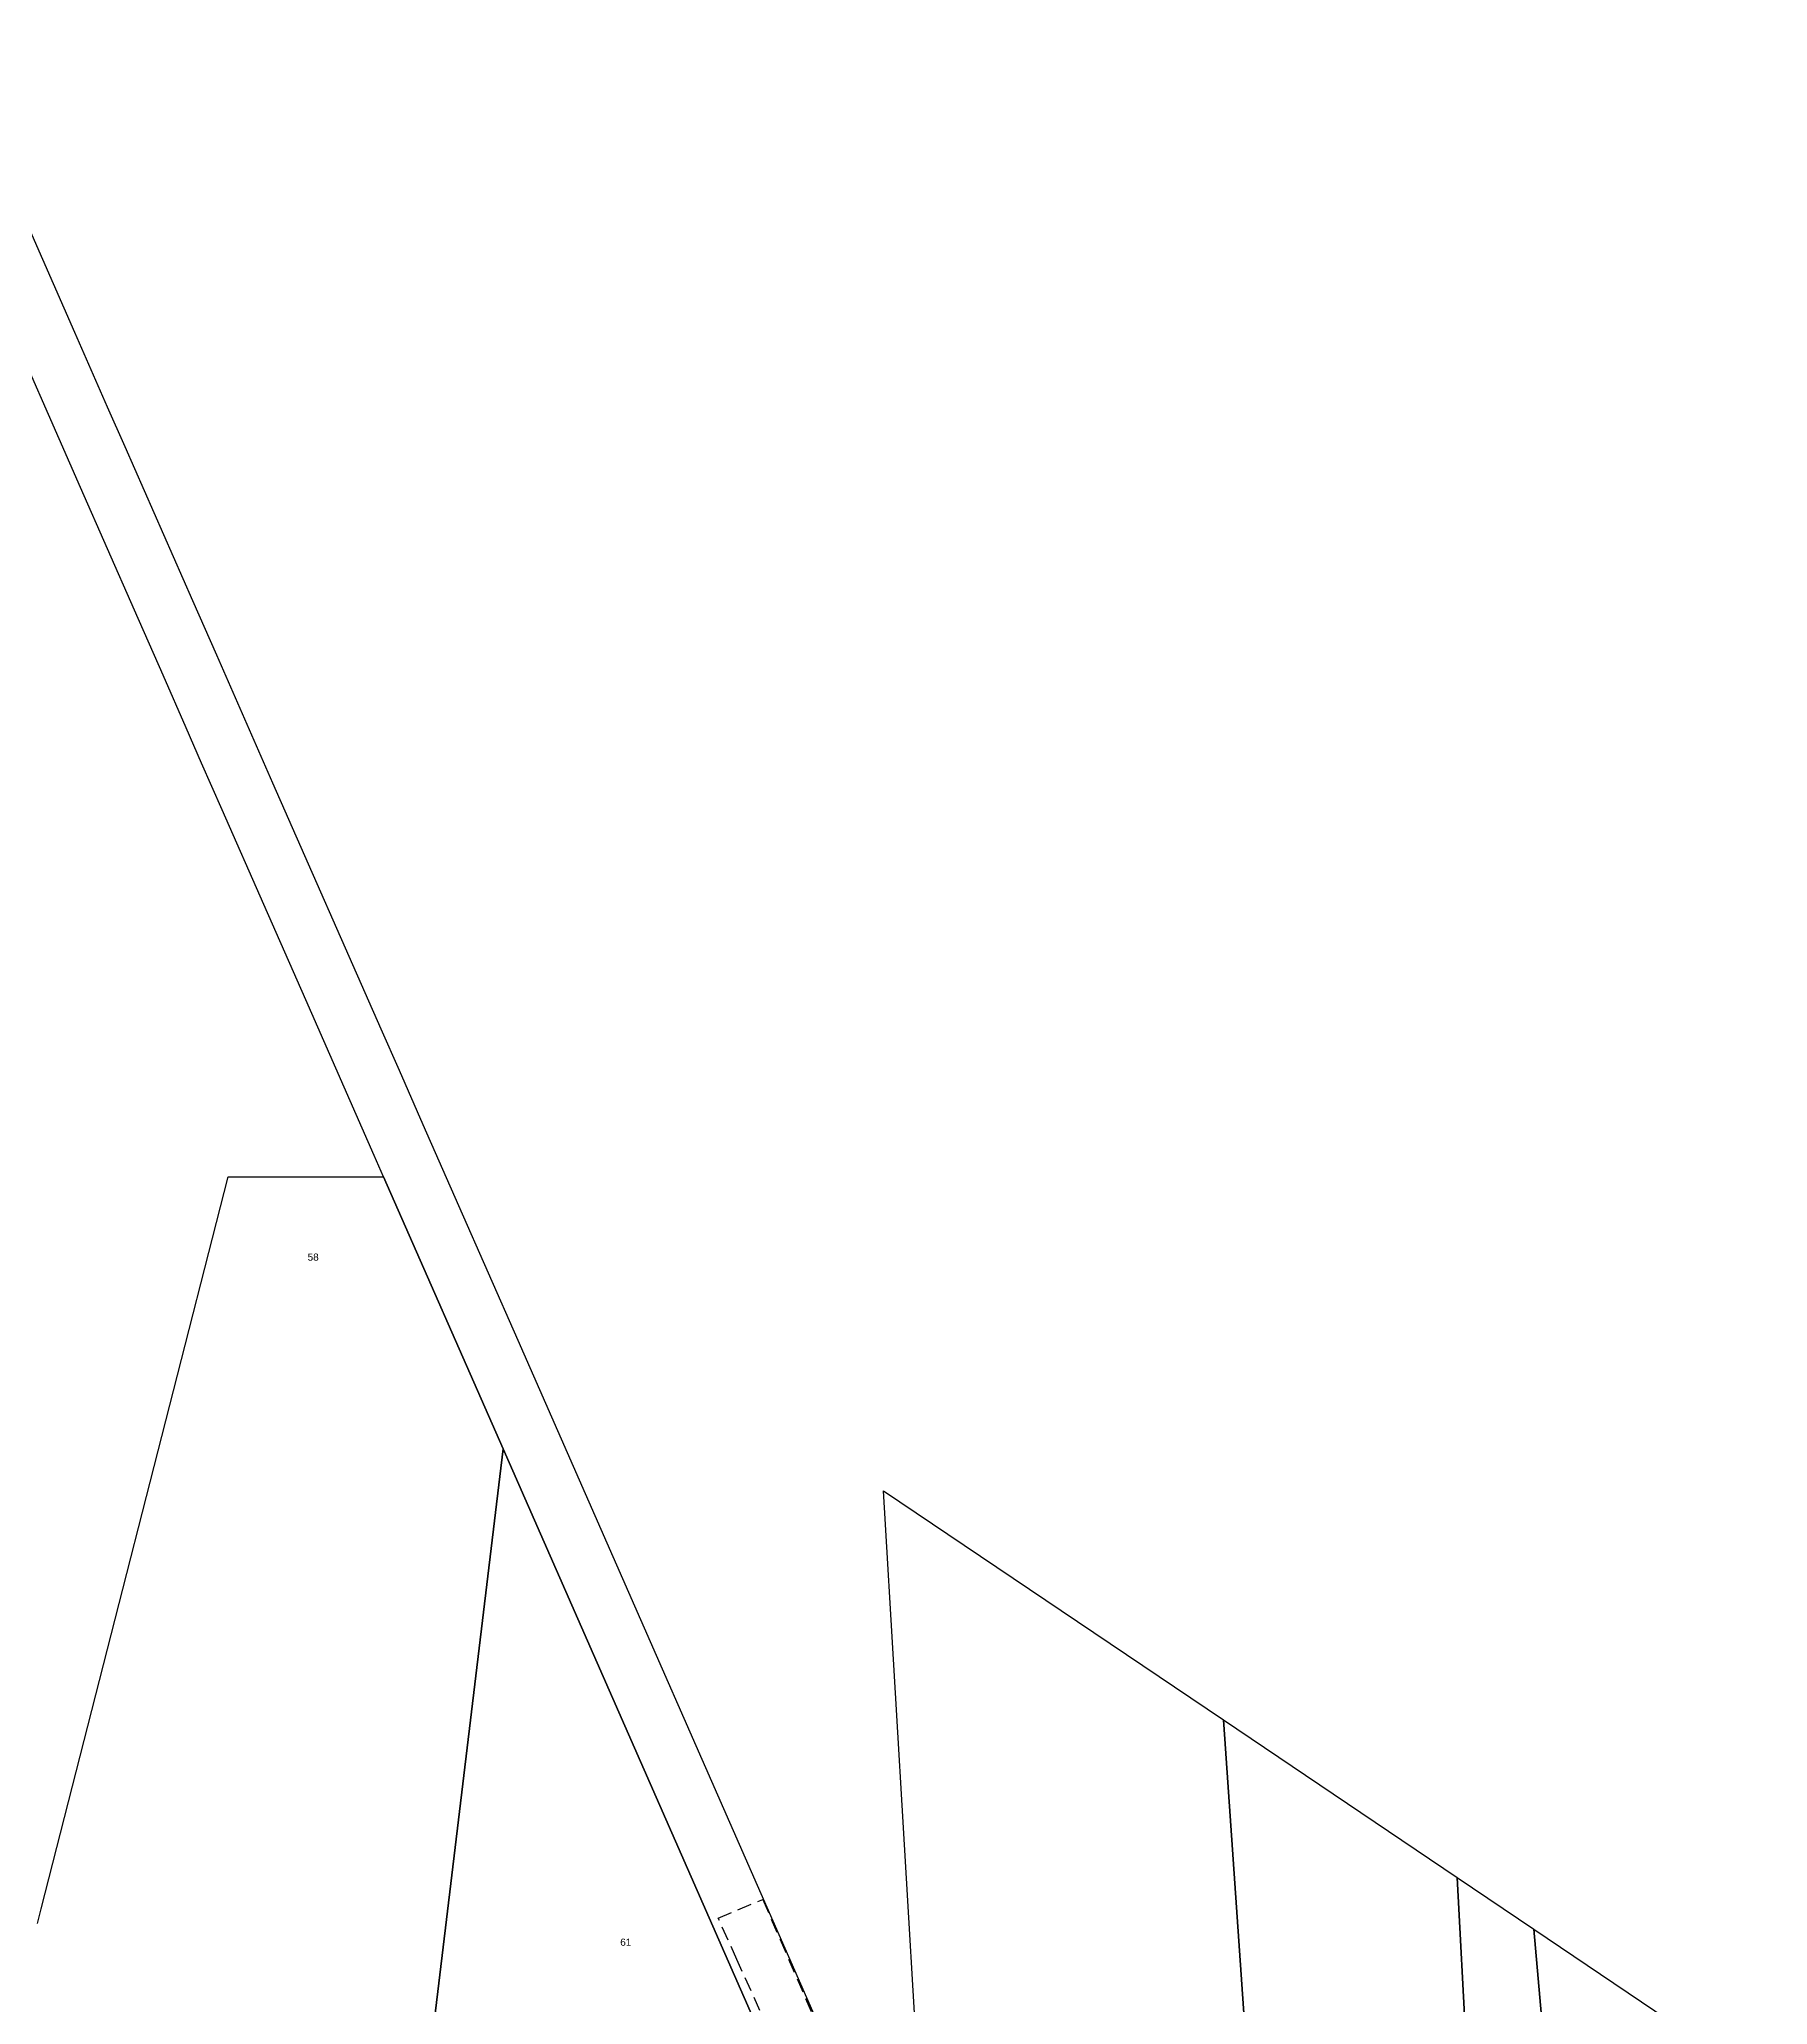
# Model space of a CAD drawing. Header units: metres. Extents: x 7542702 to 7555152, y 5804026 to 5815503.
# Drawn here: x 7549768 to 7550010.3, y 5805975.2 to 5806250.7 of the extents above; entities that cross this region are included whole.
import ezdxf

# ---------------------------------------------------------------- set-up
doc = ezdxf.new("R2010")
doc.units = ezdxf.units.M
doc.linetypes.add('4003', pattern=[3, 2, -1])
doc.layers.add('Drogi', color=135, linetype='Continuous')
doc.layers.add('Dzialki', color=165, linetype='Continuous')
doc.styles.get("Standard").update_dxf_attribs({"font": 'arial.ttf'})

msp = doc.modelspace()

# ---------------------------------------------------------------- linework, layer by layer
at = {"layer": 'Drogi', "color": 8, "linetype": '4003'}
for p, q in [((7549863.17, 5805987.33), (7549869.42, 5805989.94)), ((7549869.42, 5805989.94), (7549871.85, 5805984.33)), ((7549865.78, 5805981.5), (7549863.17, 5805987.33)), ((7549871.85, 5805984.33), (7549881.96, 5805960.92)), ((7549876.48, 5805958.01), (7549865.78, 5805981.5))]:
    msp.add_line(p, q, dxfattribs=at)
at = {"layer": 'Dzialki'}
for p, q in [((7549754.86, 5806250.69), (7549772.92, 5806209.63)), ((7549773.76, 5806187.86), (7549759.98, 5806219.18)), ((7549772.92, 5806209.63), (7549777.51, 5806199.19)), ((7549777.51, 5806199.19), (7549779.96, 5806193.63)), ((7549779.96, 5806193.63), (7549789.46, 5806172.01)), ((7549781.31, 5806170.69), (7549773.76, 5806187.86)), ((7549785.33, 5806161.55), (7549781.31, 5806170.69)), ((7549789.46, 5806172.01), (7549792.81, 5806164.39)), ((7549792.81, 5806164.39), (7549800.69, 5806146.48)), ((7549788.56, 5806154.18), (7549785.33, 5806161.55)), ((7549790.74, 5806149.24), (7549788.56, 5806154.18)), ((7549793.61, 5806142.7), (7549790.74, 5806149.24)), ((7549800.69, 5806146.48), (7549815.86, 5806111.97)), ((7549799.45, 5806129.42), (7549793.61, 5806142.7)), ((7549805.34, 5806116.03), (7549799.45, 5806129.42)), ((7549814.92, 5806094.24), (7549805.34, 5806116.03)), ((7549815.86, 5806111.97), (7549818.41, 5806106.18)), ((7549818.41, 5806106.18), (7549821.76, 5806098.56)), ((7549821.76, 5806098.56), (7549826.76, 5806087.2)), ((7549816.24, 5806091.24), (7549814.92, 5806094.24)), ((7549768.23, 5805988.6), (7549794.44, 5806091.24)), ((7549794.44, 5806091.24), (7549816.24, 5806091.24)), ((7549816.24, 5806091.24), (7549833.01, 5806053.1)), ((7549833.01, 5806053.1), (7549816.24, 5806091.24)), ((7549826.76, 5806087.2), (7549835.05, 5806068.33)), ((7549835.05, 5806068.33), (7549892.94, 5805936.67)), ((7549802.39, 5805799.32), (7549833.01, 5806053.1)), ((7549833.01, 5806053.1), (7549802.39, 5805799.32)), ((7549833.01, 5806053.1), (7549893.73, 5805915.02)), ((7549893.73, 5805915.02), (7549833.01, 5806053.1)), ((7549886.33, 5806047.22), (7549934.02, 5806015.1)), ((7549892.94, 5805936.67), (7549886.33, 5806047.22)), ((7549934.02, 5806015.1), (7549966.78, 5805993.03)), ((7549948.28, 5805810.82), (7549934.02, 5806015.1)), ((7549934.02, 5806015.1), (7549948.28, 5805810.82)), ((7549966.78, 5805993.03), (7549977.55, 5805985.76)), ((7549980.21, 5805738.56), (7549966.78, 5805993.03)), ((7549966.78, 5805993.03), (7549980.21, 5805738.56)), ((7549767.72, 5805986.58), (7549768.23, 5805988.6)), ((7549977.55, 5805985.76), (7550010.32, 5805963.69)), ((7550004.18, 5805674.87), (7549977.55, 5805985.76)), ((7549977.55, 5805985.76), (7550004.18, 5805674.87))]:
    msp.add_line(p, q, dxfattribs=at)

# ---------------------------------------------------------------- texts
for s, p in [('58', (7549805.6, 5806079.48)), ('61', (7549849.43, 5805983.44))]:
    msp.add_text(s, height=1, dxfattribs=at).set_placement(p)

doc.saveas('drawing.dxf')
